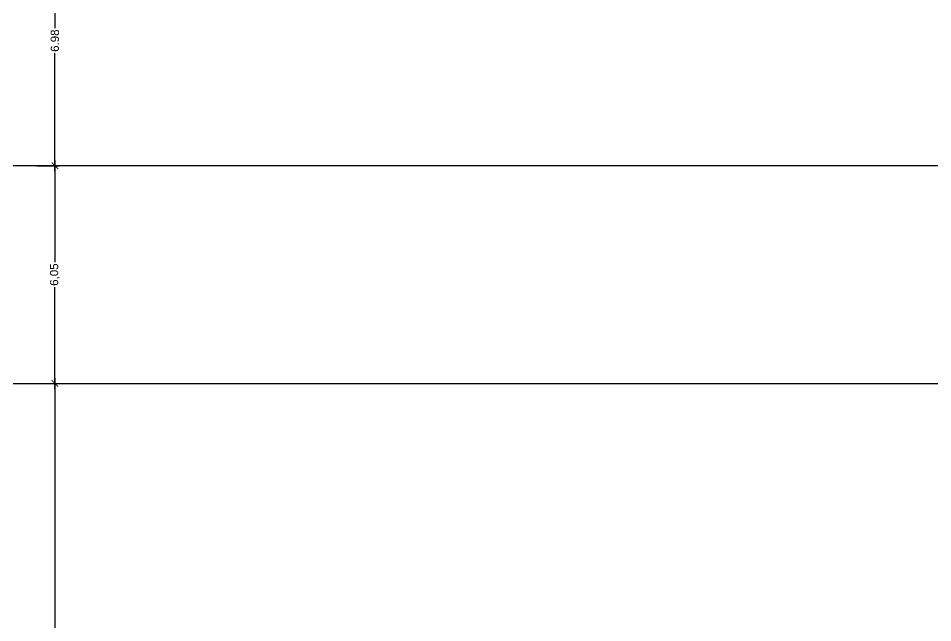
# Model space of a CAD drawing. Extents: x -106 to 115, y -156 to 65.
# Drawn here: x 35.54 to 61.06, y -73.44 to -56.58 of the extents above; entities that cross this region are included whole.
import ezdxf

# ---------------------------------------------------------------- set-up
doc = ezdxf.new("R2010")
doc.units = 0
doc.header["$LTSCALE"] = 100
doc.header["$MEASUREMENT"] = 0
doc.layers.get('0').update_dxf_attribs({"color": 9, "linetype": 'CONTINUOUS'})
doc.layers.get('DEFPOINTS').update_dxf_attribs({"color": 9, "linetype": 'CONTINUOUS'})
for name, color, linetype in [('COTAS', 9, 'CONTINUOUS'), ('texto', 9, 'CONTINUOUS'), ('UNTITLED-1', 9, 'CONTINUOUS')]:
    doc.layers.add(name, color=color, linetype=linetype)
doc.styles.get("Standard").update_dxf_attribs({"font": 'arial.ttf'})
doc.dimstyles.get("Standard").update_dxf_attribs({"dimtxt": 0.23, "dimasz": 0.18, "dimexe": 0.12, "dimexo": 0.2, "dimgap": 0.05, "dimtad": 0, "dimzin": 0, "dimdsep": 46, "dimtxsty": 'Standard', "dimblk": 'ARCHTICK', "dimcen": 0.09, "dimdle": 0.15, "dimadec": 0, "dimazin": 0, "dimtfac": 1, "dimtofl": 0, "dimtmove": 2, "dimatfit": 3, "dimfxl": 1, "dimtolj": 1, "dimtzin": 0, "dimarcsym": 0})

# ---------------------------------------------------------------- blocks, each defined once
blk = doc.blocks.new('_ARCHTICK')
at = {"color": 0, "linetype": 'ByBlock', "const_width": 0.15}
blk.add_lwpolyline([(-0.5, -0.5), (0.5, 0.5)], dxfattribs=at)
blk = doc.blocks.new('*D249')
at = {"layer": 'COTAS', "color": 0, "linetype": 'Continuous', "lineweight": -2, "transparency": 16777216}
for p, q in [((36.059, -66.767), (36.681, -66.767)), ((36.561, -66.617), (36.561, -75.306)), ((36.561, -84.85), (36.561, -76.162)), ((36.059, -84.7), (36.681, -84.7))]:
    blk.add_line(p, q, dxfattribs=at)
at = {"layer": 'DEFPOINTS', "color": 0, "linetype": 'Continuous', "transparency": 16777216}
for p in [(35.859, -66.767), (36.561, -66.767), (35.859, -84.7)]:
    blk.add_point(p, dxfattribs=at)
at = {"layer": 'COTAS', "color": 0, "linetype": 'Continuous', "lineweight": -2, "transparency": 16777216, "xscale": 0.18, "yscale": 0.18, "zscale": 0.18}
for p, rotation in [((36.561, -66.767), 90), ((36.561, -84.7), 270)]:
    blk.add_blockref('_ARCHTICK', p, dxfattribs=dict(at, rotation=rotation))
at = {"layer": 'COTAS', "color": 0, "linetype": 'Continuous', "transparency": 16777216, "insert": (36.561, -75.734), "char_height": 0.23, "attachment_point": 5, "rotation": 90}
blk.add_mtext('\\A1;17,95', dxfattribs=at)
blk = doc.blocks.new('*D250')
at = {"layer": 'COTAS', "color": 0, "linetype": 'Continuous', "lineweight": -2, "transparency": 16777216}
for p, q in [((36.059, -60.694), (36.681, -60.694)), ((36.561, -60.544), (36.561, -63.38)), ((36.561, -66.917), (36.561, -64.081)), ((36.059, -66.767), (36.681, -66.767))]:
    blk.add_line(p, q, dxfattribs=at)
at = {"layer": 'DEFPOINTS', "color": 0, "linetype": 'Continuous', "transparency": 16777216}
for p in [(35.859, -60.694), (36.561, -60.694), (35.859, -66.767)]:
    blk.add_point(p, dxfattribs=at)
at = {"layer": 'COTAS', "color": 0, "linetype": 'Continuous', "lineweight": -2, "transparency": 16777216, "xscale": 0.18, "yscale": 0.18, "zscale": 0.18}
for p, rotation in [((36.561, -60.694), 90), ((36.561, -66.767), 270)]:
    blk.add_blockref('_ARCHTICK', p, dxfattribs=dict(at, rotation=rotation))
at = {"layer": 'COTAS', "color": 0, "linetype": 'Continuous', "transparency": 16777216, "insert": (36.561, -63.73), "char_height": 0.23, "attachment_point": 5, "rotation": 90}
blk.add_mtext('\\A1;6,05', dxfattribs=at)
blk = doc.blocks.new('*D251')
at = {"layer": 'COTAS', "color": 0, "linetype": 'Continuous', "lineweight": -2, "transparency": 16777216}
for p, q in [((36.561, -53.564), (36.561, -56.854)), ((36.059, -53.714), (36.681, -53.714)), ((36.561, -60.844), (36.561, -57.553)), ((36.059, -60.694), (36.681, -60.694))]:
    blk.add_line(p, q, dxfattribs=at)
at = {"layer": 'DEFPOINTS', "color": 0, "linetype": 'Continuous', "transparency": 16777216}
for p in [(35.859, -53.714), (36.561, -53.714), (35.859, -60.694)]:
    blk.add_point(p, dxfattribs=at)
at = {"layer": 'COTAS', "color": 0, "linetype": 'Continuous', "lineweight": -2, "transparency": 16777216, "xscale": 0.18, "yscale": 0.18, "zscale": 0.18}
for p, rotation in [((36.561, -53.714), 90), ((36.561, -60.694), 270)]:
    blk.add_blockref('_ARCHTICK', p, dxfattribs=dict(at, rotation=rotation))
at = {"layer": 'COTAS', "color": 0, "linetype": 'Continuous', "transparency": 16777216, "insert": (36.561, -57.204), "char_height": 0.23, "attachment_point": 5, "rotation": 90}
blk.add_mtext('\\A1;6.98', dxfattribs=at)

msp = doc.modelspace()

# ---------------------------------------------------------------- linework, layer by layer
at = {"layer": 'texto', "linetype": 'Continuous'}
msp.add_circle((4.578, -45.728), 110.721, dxfattribs=at)
at = {"layer": 'UNTITLED-1', "linetype": 'Continuous'}
for p, q in [((70.006, -60.694), (16.202, -60.694)), ((35.202, -66.767), (74.934, -66.767))]:
    msp.add_line(p, q, dxfattribs=at)

# ---------------------------------------------------------------- dimensions: what is measured, and where the dimension line sits
at = {"layer": 'COTAS', "linetype": 'Continuous'}
dim = msp.add_linear_dim(base=(36.561, -53.714), p1=(35.859, -60.694), p2=(35.859, -53.714), angle=90, dimstyle='Standard', dxfattribs=at)
dim.commit()
dim.dimension.update_dxf_attribs({"geometry": '*D251', "text_midpoint": (36.561, -57.204)})
for base, p1, p2, text, picture, middle in [((36.561, -60.694), (35.859, -66.767), (35.859, -60.694), '6,05', '*D250', (36.561, -63.73)), ((36.561, -66.767), (35.859, -84.7), (35.859, -66.767), '17,95', '*D249', (36.561, -75.734))]:
    dim = msp.add_linear_dim(base=base, p1=p1, p2=p2, angle=90, text=text, dimstyle='Standard', dxfattribs=at)
    dim.commit()
    dim.dimension.update_dxf_attribs({"geometry": picture, "text_midpoint": middle})

doc.saveas('drawing.dxf')
